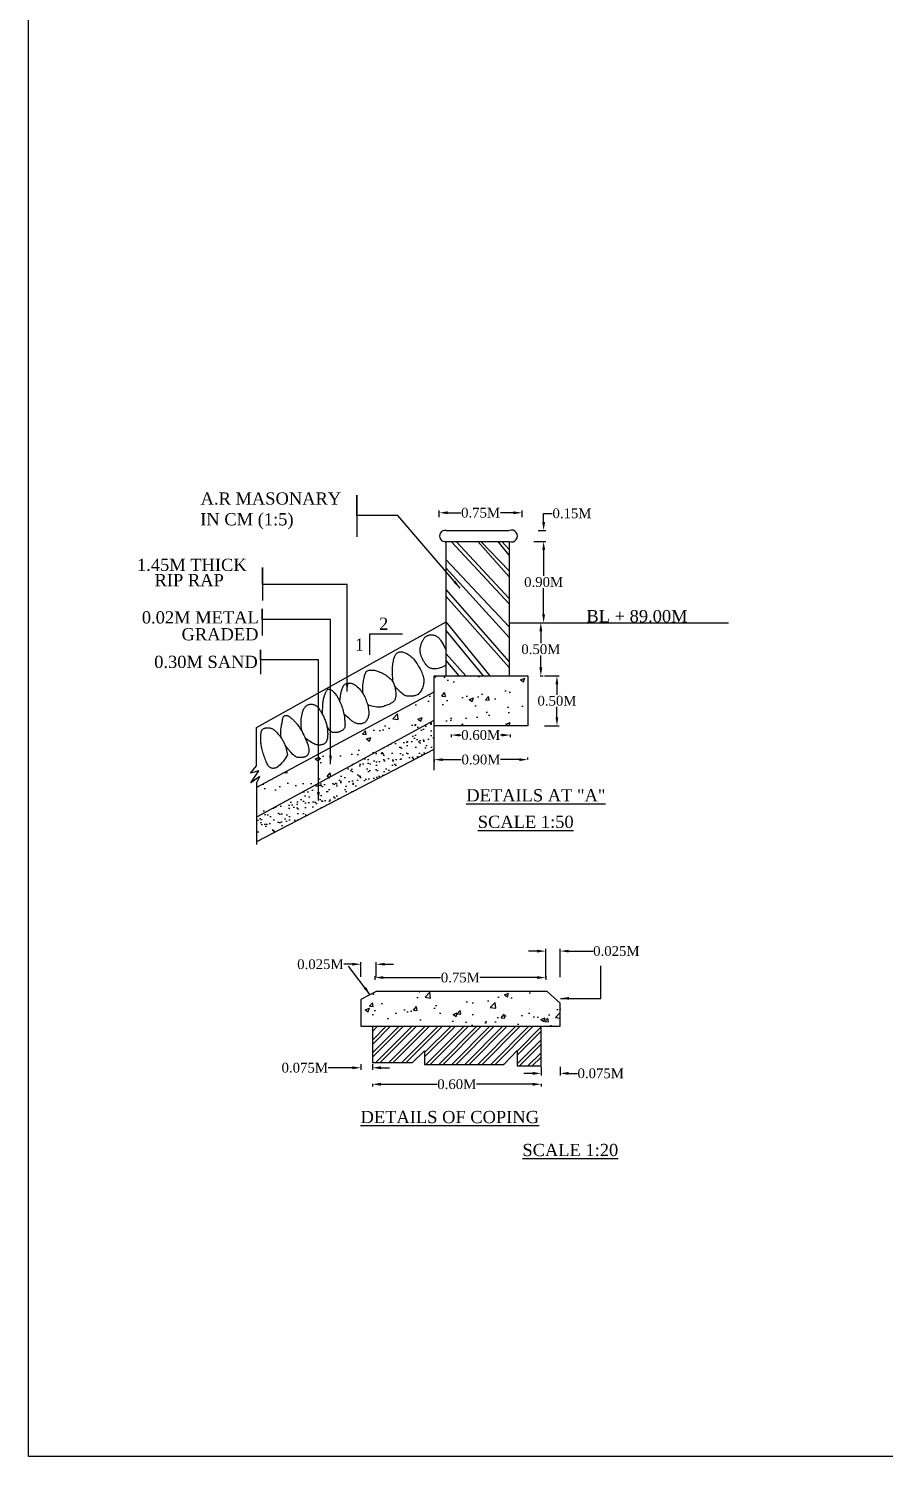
# Model space of a CAD drawing. Header units: millimetres. Extents: x -1 to 335, y 9 to 243.
# Drawn here: x -1.1 to 69, y 8.9 to 125.8 of the extents above; entities that cross this region are included whole.
import ezdxf

# ---------------------------------------------------------------- set-up
doc = ezdxf.new("R2010")
doc.units = ezdxf.units.MM
doc.header["$MEASUREMENT"] = 0
for name, color, linetype in [('DIM', 5, 'Continuous'), ('DWG.LINE', 10, 'Continuous'), ('HATCH', 2, 'Continuous'), ('TEXT', 7, 'Continuous')]:
    doc.layers.add(name, color=color, linetype=linetype)
doc.layers.add('TITLE', color=7, linetype='Continuous', lineweight=30)
doc.styles.get("Standard").update_dxf_attribs({"font": 'times.ttf', "height": 0.8})
doc.dimstyles.get("Standard").update_dxf_attribs({"dimtxt": 0.8, "dimasz": 0.7, "dimexe": 0.18, "dimexo": 0.0625, "dimgap": 0.09, "dimtad": 0, "dimtih": 1, "dimtoh": 1, "dimdec": 0, "dimzin": 0, "dimdsep": 46, "dimtxsty": 'Standard', "dimcen": 300, "dimclrd": 5, "dimclre": 5, "dimclrt": 4, "dimadec": 0, "dimazin": 0, "dimtfac": 1, "dimtdec": 0, "dimtofl": 0, "dimtmove": 0, "dimatfit": 3, "dimfxl": 0, "dimtolj": 1, "dimtzin": 0, "dimarcsym": 0})

# ---------------------------------------------------------------- blocks, each defined once
blk = doc.blocks.new('*D12')
at = {"layer": 'Defpoints', "color": 0, "ltscale": 0.2}
for p in [(32.13, 65.99), (39.79, 65.94), (39.79, 65.94)]:
    blk.add_point(p, dxfattribs=at)
at = {"layer": 'DIM', "color": 5, "lineweight": -2, "ltscale": 0.2}
for p, q in [((32.13, 65.94), (32.13, 65.76)), ((32.83, 65.94), (34.34, 65.94)), ((39.09, 65.94), (37.57, 65.94)), ((39.79, 65.94), (39.79, 66.12))]:
    blk.add_line(p, q, dxfattribs=at)
at = {"layer": 'DIM', "color": 5, "ltscale": 0.2}
for points in [[(32.83, 66.05), (32.83, 65.82), (32.13, 65.94)], [(39.09, 66.05), (39.09, 65.82), (39.79, 65.94)]]:
    blk.add_solid(points, dxfattribs=at)
at = {"layer": 'DIM', "color": 4, "ltscale": 0.2, "insert": (35.96, 65.94), "char_height": 0.8, "attachment_point": 5}
blk.add_mtext('\\A1;0.90M', dxfattribs=at)
blk = doc.blocks.new('*D13')
at = {"layer": 'Defpoints', "color": 0, "ltscale": 0.2}
for p in [(33.53, 68.06), (38.35, 68.06), (38.35, 67.95)]:
    blk.add_point(p, dxfattribs=at)
at = {"layer": 'DIM', "color": 5, "lineweight": -2, "ltscale": 0.2}
for p, q in [((33.53, 68), (33.53, 67.77)), ((34.23, 67.95), (34.32, 67.95)), ((37.65, 67.95), (37.55, 67.95)), ((38.35, 68), (38.35, 67.77))]:
    blk.add_line(p, q, dxfattribs=at)
at = {"layer": 'DIM', "color": 5, "ltscale": 0.2}
for points in [[(34.23, 68.06), (34.23, 67.83), (33.53, 67.95)], [(37.65, 68.06), (37.65, 67.83), (38.35, 67.95)]]:
    blk.add_solid(points, dxfattribs=at)
at = {"layer": 'DIM', "color": 4, "ltscale": 0.2, "insert": (35.94, 67.95), "char_height": 0.8, "attachment_point": 5}
blk.add_mtext('\\A1;0.60M', dxfattribs=at)
blk = doc.blocks.new('*D14')
at = {"layer": 'Defpoints', "color": 0, "ltscale": 0.2}
for p in [(41.09, 72.79), (42.18, 72.79), (41.09, 68.71)]:
    blk.add_point(p, dxfattribs=at)
at = {"layer": 'DIM', "color": 5, "lineweight": -2, "ltscale": 0.2}
for p, q in [((41.16, 72.79), (42.36, 72.79)), ((42.18, 72.09), (42.18, 71.25)), ((42.18, 69.41), (42.18, 70.25)), ((41.16, 68.71), (42.36, 68.71))]:
    blk.add_line(p, q, dxfattribs=at)
at = {"layer": 'DIM', "color": 5, "ltscale": 0.2}
for points in [[(42.06, 72.09), (42.29, 72.09), (42.18, 72.79)], [(42.06, 69.41), (42.29, 69.41), (42.18, 68.71)]]:
    blk.add_solid(points, dxfattribs=at)
at = {"layer": 'DIM', "color": 4, "ltscale": 0.2, "insert": (42.18, 70.75), "char_height": 0.8, "attachment_point": 5}
blk.add_mtext('\\A1;0.50M', dxfattribs=at)
blk = doc.blocks.new('*D15')
at = {"layer": 'Defpoints', "color": 0, "ltscale": 0.2}
for p in [(40.74, 77.14), (40.86, 77.14), (40.74, 72.79)]:
    blk.add_point(p, dxfattribs=at)
at = {"layer": 'DIM', "color": 5, "lineweight": -2, "ltscale": 0.2}
for p, q in [((40.81, 77.14), (41.04, 77.14)), ((40.86, 76.44), (40.86, 75.47)), ((40.86, 73.49), (40.86, 74.47)), ((40.81, 72.79), (41.04, 72.79))]:
    blk.add_line(p, q, dxfattribs=at)
at = {"layer": 'DIM', "color": 5, "ltscale": 0.2}
for points in [[(40.74, 76.44), (40.98, 76.44), (40.86, 77.14)], [(40.74, 73.49), (40.98, 73.49), (40.86, 72.79)]]:
    blk.add_solid(points, dxfattribs=at)
at = {"layer": 'DIM', "color": 4, "ltscale": 0.2, "insert": (40.86, 74.97), "char_height": 0.8, "attachment_point": 5}
blk.add_mtext('\\A1;0.50M', dxfattribs=at)
blk = doc.blocks.new('*D16')
at = {"layer": 'Defpoints', "color": 0, "ltscale": 0.2}
for p in [(40.92, 83.79), (41.09, 83.79), (40.92, 77.14)]:
    blk.add_point(p, dxfattribs=at)
at = {"layer": 'DIM', "color": 5, "lineweight": -2, "ltscale": 0.2}
for p, q in [((40.99, 83.79), (41.27, 83.79)), ((41.09, 83.09), (41.09, 80.97)), ((41.09, 77.84), (41.09, 79.97)), ((40.99, 77.14), (41.27, 77.14))]:
    blk.add_line(p, q, dxfattribs=at)
at = {"layer": 'DIM', "color": 5, "ltscale": 0.2}
for points in [[(40.97, 83.09), (41.21, 83.09), (41.09, 83.79)], [(40.97, 77.84), (41.21, 77.84), (41.09, 77.14)]]:
    blk.add_solid(points, dxfattribs=at)
at = {"layer": 'DIM', "color": 4, "ltscale": 0.2, "insert": (41.09, 80.47), "char_height": 0.8, "attachment_point": 5}
blk.add_mtext('\\A1;0.90M', dxfattribs=at)
blk = doc.blocks.new('*D17')
at = {"layer": 'Defpoints', "color": 0, "ltscale": 0.2}
for p in [(40.57, 84.69), (41.09, 84.69), (40.22, 83.79)]:
    blk.add_point(p, dxfattribs=at)
at = {"layer": 'DIM', "color": 5, "lineweight": -2, "ltscale": 0.2}
for p, q in [((41.09, 85.39), (41.09, 86.09)), ((41.09, 86.09), (41.79, 86.09)), ((40.63, 84.69), (41.27, 84.69)), ((40.28, 83.79), (41.27, 83.79)), ((41.09, 83.09), (41.09, 82.39))]:
    blk.add_line(p, q, dxfattribs=at)
at = {"layer": 'DIM', "color": 5, "ltscale": 0.2}
for points in [[(40.97, 85.39), (41.21, 85.39), (41.09, 84.69)], [(40.97, 83.09), (41.21, 83.09), (41.09, 83.79)]]:
    blk.add_solid(points, dxfattribs=at)
at = {"layer": 'DIM', "color": 4, "ltscale": 0.2, "insert": (43.41, 86.09), "char_height": 0.8, "attachment_point": 5}
blk.add_mtext('\\A1;0.15M', dxfattribs=at)
blk = doc.blocks.new('*D18')
at = {"layer": 'Defpoints', "color": 0, "ltscale": 0.2}
for p in [(32.54, 85.73), (39.32, 86.14), (39.32, 85.73)]:
    blk.add_point(p, dxfattribs=at)
at = {"layer": 'DIM', "color": 5, "lineweight": -2, "ltscale": 0.2}
for p, q in [((32.54, 85.79), (32.54, 86.32)), ((33.24, 86.14), (34.32, 86.14)), ((38.62, 86.14), (37.55, 86.14)), ((39.32, 85.79), (39.32, 86.32))]:
    blk.add_line(p, q, dxfattribs=at)
at = {"layer": 'DIM', "color": 5, "ltscale": 0.2}
for points in [[(33.24, 86.26), (33.24, 86.03), (32.54, 86.14)], [(38.62, 86.26), (38.62, 86.03), (39.32, 86.14)]]:
    blk.add_solid(points, dxfattribs=at)
at = {"layer": 'DIM', "color": 4, "ltscale": 0.2, "insert": (35.93, 86.14), "char_height": 0.8, "attachment_point": 5}
blk.add_mtext('\\A1;0.75M', dxfattribs=at)
blk = doc.blocks.new('*D19')
at = {"layer": 'Defpoints', "color": 0, "ltscale": 0.2}
for p in [(27.28, 48.27), (41.26, 48.27), (41.26, 48.1)]:
    blk.add_point(p, dxfattribs=at)
at = {"layer": 'DIM', "color": 5, "lineweight": -2, "ltscale": 0.2}
for p, q in [((27.28, 48.21), (27.28, 47.92)), ((27.98, 48.1), (32.65, 48.1)), ((40.56, 48.1), (35.88, 48.1)), ((41.26, 48.21), (41.26, 47.92))]:
    blk.add_line(p, q, dxfattribs=at)
at = {"layer": 'DIM', "color": 5, "ltscale": 0.2}
for points in [[(27.98, 48.22), (27.98, 47.99), (27.28, 48.1)], [(40.56, 48.22), (40.56, 47.99), (41.26, 48.1)]]:
    blk.add_solid(points, dxfattribs=at)
at = {"layer": 'DIM', "color": 4, "ltscale": 0.2, "insert": (34.27, 48.1), "char_height": 0.8, "attachment_point": 5}
blk.add_mtext('\\A1;0.75M', dxfattribs=at)
blk = doc.blocks.new('*D20')
at = {"layer": 'Defpoints', "color": 0, "ltscale": 0.2}
for p in [(26.13, 49.19), (26.13, 48.1), (27.39, 48.1)]:
    blk.add_point(p, dxfattribs=at)
at = {"layer": 'DIM', "color": 5, "lineweight": -2, "ltscale": 0.2}
for p, q in [((25.43, 49.19), (24.73, 49.19)), ((26.13, 48.16), (26.13, 49.37)), ((27.39, 48.16), (27.39, 49.37)), ((28.09, 49.19), (28.79, 49.19))]:
    blk.add_line(p, q, dxfattribs=at)
at = {"layer": 'DIM', "color": 5, "ltscale": 0.2}
for points in [[(25.43, 49.31), (25.43, 49.08), (26.13, 49.19)], [(28.09, 49.31), (28.09, 49.08), (27.39, 49.19)]]:
    blk.add_solid(points, dxfattribs=at)
at = {"layer": 'DIM', "color": 4, "ltscale": 0.2, "insert": (22.82, 49.19), "char_height": 0.8, "attachment_point": 5}
blk.add_mtext('\\A1;0.025M', dxfattribs=at)
blk = doc.blocks.new('*D21')
at = {"layer": 'Defpoints', "color": 0, "ltscale": 0.2}
for p in [(41.26, 50.27), (41.26, 48.08), (42.45, 48.08)]:
    blk.add_point(p, dxfattribs=at)
at = {"layer": 'DIM', "color": 5, "lineweight": -2, "ltscale": 0.2}
for p, q in [((40.56, 50.27), (39.86, 50.27)), ((41.26, 48.14), (41.26, 50.45)), ((42.45, 48.14), (42.45, 50.45)), ((43.15, 50.27), (45.13, 50.27))]:
    blk.add_line(p, q, dxfattribs=at)
at = {"layer": 'DIM', "color": 5, "ltscale": 0.2}
for points in [[(40.56, 50.38), (40.56, 50.15), (41.26, 50.27)], [(43.15, 50.38), (43.15, 50.15), (42.45, 50.27)]]:
    blk.add_solid(points, dxfattribs=at)
at = {"layer": 'DIM', "color": 4, "ltscale": 0.2, "insert": (47.04, 50.27), "char_height": 0.8, "attachment_point": 5}
blk.add_mtext('\\A1;0.025M', dxfattribs=at)
blk = doc.blocks.new('*D22')
at = {"layer": 'Defpoints', "color": 0, "ltscale": 0.2}
for p in [(27.08, 39.48), (40.88, 39.48), (40.88, 39.37)]:
    blk.add_point(p, dxfattribs=at)
at = {"layer": 'DIM', "color": 5, "lineweight": -2, "ltscale": 0.2}
for p, q in [((27.08, 39.41), (27.08, 39.19)), ((27.78, 39.37), (32.37, 39.37)), ((40.18, 39.37), (35.6, 39.37)), ((40.88, 39.41), (40.88, 39.19))]:
    blk.add_line(p, q, dxfattribs=at)
at = {"layer": 'DIM', "color": 5, "ltscale": 0.2}
for points in [[(27.78, 39.49), (27.78, 39.25), (27.08, 39.37)], [(40.18, 39.49), (40.18, 39.25), (40.88, 39.37)]]:
    blk.add_solid(points, dxfattribs=at)
at = {"layer": 'DIM', "color": 4, "ltscale": 0.2, "insert": (33.98, 39.37), "char_height": 0.8, "attachment_point": 5}
blk.add_mtext('\\A1;0.60M', dxfattribs=at)
blk = doc.blocks.new('*D23')
at = {"layer": 'Defpoints', "color": 0, "ltscale": 0.2}
for p in [(26.13, 41.08), (27.08, 41.08), (27.08, 40.72)]:
    blk.add_point(p, dxfattribs=at)
at = {"layer": 'DIM', "color": 5, "lineweight": -2, "ltscale": 0.2}
for p, q in [((26.13, 41.02), (26.13, 40.54)), ((27.08, 41.02), (27.08, 40.54)), ((25.43, 40.72), (23.45, 40.72)), ((27.78, 40.72), (28.48, 40.72))]:
    blk.add_line(p, q, dxfattribs=at)
at = {"layer": 'DIM', "color": 5, "ltscale": 0.2}
for points in [[(25.43, 40.84), (25.43, 40.6), (26.13, 40.72)], [(27.78, 40.84), (27.78, 40.6), (27.08, 40.72)]]:
    blk.add_solid(points, dxfattribs=at)
at = {"layer": 'DIM', "color": 4, "ltscale": 0.2, "insert": (21.54, 40.72), "char_height": 0.8, "attachment_point": 5}
blk.add_mtext('\\A1;0.075M', dxfattribs=at)
blk = doc.blocks.new('*D24')
at = {"layer": 'Defpoints', "color": 0, "ltscale": 0.2}
for p in [(40.88, 40.87), (42.45, 40.87), (42.45, 40.26)]:
    blk.add_point(p, dxfattribs=at)
at = {"layer": 'DIM', "color": 5, "lineweight": -2, "ltscale": 0.2}
for p, q in [((40.18, 40.26), (39.48, 40.26)), ((40.88, 40.81), (40.88, 40.08)), ((42.45, 40.81), (42.45, 40.08)), ((43.15, 40.26), (43.85, 40.26))]:
    blk.add_line(p, q, dxfattribs=at)
at = {"layer": 'DIM', "color": 5, "ltscale": 0.2}
for points in [[(40.18, 40.38), (40.18, 40.14), (40.88, 40.26)], [(43.15, 40.38), (43.15, 40.14), (42.45, 40.26)]]:
    blk.add_solid(points, dxfattribs=at)
at = {"layer": 'DIM', "color": 4, "ltscale": 0.2, "insert": (45.76, 40.26), "char_height": 0.8, "attachment_point": 5}
blk.add_mtext('\\A1;0.075M', dxfattribs=at)

msp = doc.modelspace()

# ---------------------------------------------------------------- hatches: boundary and pattern name
at = {"layer": 'HATCH', "ltscale": 0.2}
h = msp.add_hatch(dxfattribs=at)
h.set_pattern_fill('AR-CONC', color=256, scale=0.5, style=0)
h.paths.add_polyline_path([(32.13, 69.18), (32.13, 71.49), (17.62, 63.69), (17.62, 61.27)])
h.paths.add_polyline_path([(39.79, 72.79), (32.13, 72.79), (32.13, 68.71), (39.79, 68.71)])
h = msp.add_hatch(dxfattribs=at)
h.set_pattern_fill('AR-SAND', color=256, scale=0.5, style=0)
h.paths.add_polyline_path([(32.13, 69.18), (17.62, 61.27), (17.62, 59.25), (32.13, 66.79)])
h = msp.add_hatch(dxfattribs=at)
h.set_pattern_fill('AR-CONC', color=256, scale=0.5, style=0)
h.paths.add_polyline_path([(41.37, 46.96), (27.39, 46.96), (26.13, 46.3), (26.13, 44.12), (42.45, 44.12), (42.45, 46.01)])
h = msp.add_hatch(dxfattribs=at)
h.set_pattern_fill('ANSI32', color=256, scale=2, style=0)
h.paths.add_polyline_path([(40.88, 44.12), (27.08, 44.12), (27.08, 41.14), (30.37, 41.14), (31.35, 42.1), (31.35, 41), (37.82, 41), (38.91, 42.14), (38.91, 40.87), (40.88, 40.87)])

# ---------------------------------------------------------------- linework, layer by layer
at = {"layer": 'DIM', "ltscale": 0.2}
for points in [[(25.8, 85.93), (25.8, 87.59), (25.8, 84.16)], [(18.07, 80.26), (18.07, 81.67), (18.07, 78.95)], [(18.05, 77.42), (18.05, 78.29), (18.05, 76.1)], [(17.91, 74.1), (17.91, 74.92), (17.91, 72.92)]]:
    msp.add_lwpolyline(points, dxfattribs=at)
at = {"layer": 'DWG.LINE', "ltscale": 0.2}
for p, q in [((32.12, 72.79), (39.79, 72.79)), ((32.13, 65.08), (32.13, 72.79)), ((39.79, 72.79), (39.79, 68.71)), ((39.79, 68.71), (32.13, 68.71))]:
    msp.add_line(p, q, dxfattribs=at)
for points in [[(33.12, 84.69), (38.27, 84.69)], [(33.12, 72.79), (33.12, 83.79), (38.27, 83.79), (38.27, 72.79)], [(17.6, 68.58), (33.12, 77.22)], [(38.27, 77.14), (56.21, 77.14)], [(29.54, 76.2), (26.84, 76.2), (26.84, 74.52)], [(17.62, 63.69), (32.13, 71.49)], [(17.62, 61.27), (32.13, 69.18)], [(17.62, 58.98), (17.62, 64.07), (17.86, 64.56), (17.13, 64.04), (17.79, 65.01), (17.09, 64.84), (17.6, 65.42), (17.6, 68.58)], [(17.62, 59.25), (32.13, 66.79)], [(26.13, 46.3), (26.13, 44.12), (42.45, 44.12), (42.45, 46.01), (41.37, 46.96), (27.39, 46.96), (26.13, 46.3)], [(27.08, 44.12), (27.08, 41.14), (30.37, 41.14), (31.35, 42.1), (31.35, 41), (37.82, 41), (38.91, 42.14), (38.91, 40.87), (40.88, 40.87), (40.88, 44.12)]]:
    msp.add_lwpolyline(points, dxfattribs=at)
for centre, radius, start, end in [((33.02, 84.24), 0.457, 77.4797, 282.5203), ((38.46, 84.24), 0.484, 247.2058, 112.7942)]:
    msp.add_arc(centre, radius, start, end, dxfattribs=at)
at = {"layer": 'HATCH', "ltscale": 0.2}
for points in [[(38.27, 78.69), (33.51, 83.79)], [(38.27, 79.12), (33.93, 83.79)], [(38.27, 80.9), (35.7, 83.79)], [(38.27, 81.38), (35.96, 83.79)], [(38.27, 82.68), (37.37, 83.79)], [(38.27, 83.14), (37.67, 83.79)], [(38.27, 76.8), (33.12, 82.3)], [(38.27, 75.93), (33.12, 81.62)], [(38.27, 73.97), (33.12, 79.86)], [(38.27, 73.49), (33.12, 79.29)], [(36.72, 72.79), (33.12, 77.22)], [(33.12, 73.66), (32.98, 73.59), (32.85, 73.53), (32.74, 73.48), (32.63, 73.44), (32.53, 73.42), (32.45, 73.4), (32.36, 73.38), (32.28, 73.37), (32.21, 73.37), (32.13, 73.37), (32.06, 73.37), (31.99, 73.38), (31.93, 73.39), (31.87, 73.4), (31.81, 73.42), (31.75, 73.45), (31.69, 73.48), (31.64, 73.52), (31.59, 73.56), (31.55, 73.61), (31.5, 73.66), (31.46, 73.71), (31.42, 73.77), (31.38, 73.83), (31.34, 73.88), (31.3, 73.94), (31.27, 74), (31.24, 74.06), (31.2, 74.12), (31.17, 74.18), (31.15, 74.24), (31.12, 74.29), (31.1, 74.35), (31.08, 74.41), (31.06, 74.47), (31.04, 74.52), (31.02, 74.58), (31.01, 74.63), (31, 74.69), (30.99, 74.75), (30.99, 74.8), (30.98, 74.86), (30.98, 74.92), (30.98, 74.97), (30.99, 75.03), (30.99, 75.09), (31, 75.14), (31.01, 75.2), (31.03, 75.26), (31.04, 75.31), (31.06, 75.37), (31.08, 75.42), (31.1, 75.47), (31.12, 75.53), (31.15, 75.58), (31.17, 75.63), (31.2, 75.68), (31.22, 75.73), (31.25, 75.78), (31.28, 75.82), (31.31, 75.87), (31.34, 75.91), (31.37, 75.95), (31.41, 75.99), (31.45, 76.02), (31.5, 76.05), (31.55, 76.07), (31.59, 76.1), (31.65, 76.11), (31.7, 76.13), (31.75, 76.14), (31.81, 76.15), (31.86, 76.15), (31.92, 76.15), (31.97, 76.15), (32.02, 76.14), (32.08, 76.13), (32.13, 76.12), (32.18, 76.11), (32.22, 76.09), (32.27, 76.07), (32.32, 76.05), (32.36, 76.02), (32.4, 75.99), (32.44, 75.96), (32.48, 75.93), (32.53, 75.88), (32.57, 75.83), (32.61, 75.78), (32.66, 75.71), (32.71, 75.63), (32.77, 75.54), (32.84, 75.42), (32.92, 75.28), (33.01, 75.1), (33.12, 74.9)], [(36.18, 72.79), (33.12, 76.52)], [(28.76, 72.3), (28.74, 72.59), (28.73, 72.85), (28.72, 73.07), (28.72, 73.25), (28.72, 73.42), (28.73, 73.56), (28.74, 73.68), (28.76, 73.79), (28.77, 73.9), (28.79, 74), (28.81, 74.09), (28.83, 74.18), (28.85, 74.26), (28.88, 74.33), (28.91, 74.4), (28.94, 74.46), (28.97, 74.51), (29, 74.56), (29.03, 74.6), (29.07, 74.64), (29.1, 74.67), (29.14, 74.69), (29.18, 74.72), (29.23, 74.74), (29.27, 74.75), (29.32, 74.76), (29.37, 74.77), (29.42, 74.77), (29.48, 74.77), (29.54, 74.76), (29.61, 74.74), (29.68, 74.72), (29.75, 74.69), (29.82, 74.66), (29.9, 74.62), (29.98, 74.57), (30.07, 74.52), (30.15, 74.46), (30.23, 74.39), (30.31, 74.32), (30.38, 74.24), (30.46, 74.15), (30.53, 74.07), (30.6, 73.97), (30.66, 73.88), (30.73, 73.78), (30.79, 73.67), (30.86, 73.57), (30.92, 73.46), (30.98, 73.36), (31.03, 73.25), (31.09, 73.14), (31.13, 73.04), (31.18, 72.93), (31.21, 72.83), (31.24, 72.73), (31.27, 72.63), (31.28, 72.54), (31.29, 72.44), (31.29, 72.35), (31.29, 72.26), (31.27, 72.17), (31.26, 72.08), (31.23, 71.99), (31.2, 71.89), (31.17, 71.8), (31.13, 71.71), (31.09, 71.62), (31.04, 71.54), (30.99, 71.47), (30.93, 71.4), (30.87, 71.34), (30.81, 71.28), (30.74, 71.24), (30.68, 71.21), (30.61, 71.18), (30.54, 71.16), (30.47, 71.15), (30.4, 71.13), (30.33, 71.13), (30.26, 71.12), (30.19, 71.12), (30.12, 71.12), (30.05, 71.12), (29.99, 71.13), (29.92, 71.14), (29.85, 71.15), (29.79, 71.17), (29.72, 71.2), (29.65, 71.24), (29.57, 71.29), (29.48, 71.37), (29.37, 71.47), (29.24, 71.6), (29.08, 71.77), (28.89, 71.98)], [(34.72, 72.79), (33.12, 74.59)], [(34.17, 72.79), (33.12, 74.06)], [(26.31, 71.32), (26.3, 71.55), (26.29, 71.74), (26.29, 71.91), (26.3, 72.06), (26.32, 72.2), (26.34, 72.31), (26.36, 72.42), (26.38, 72.52), (26.4, 72.62), (26.42, 72.71), (26.44, 72.8), (26.46, 72.88), (26.49, 72.96), (26.51, 73.02), (26.55, 73.08), (26.58, 73.14), (26.63, 73.18), (26.68, 73.21), (26.73, 73.24), (26.79, 73.26), (26.85, 73.27), (26.92, 73.27), (27, 73.27), (27.07, 73.27), (27.15, 73.26), (27.24, 73.25), (27.32, 73.23), (27.41, 73.21), (27.5, 73.18), (27.6, 73.15), (27.69, 73.11), (27.79, 73.06), (27.89, 73.02), (27.99, 72.96), (28.09, 72.9), (28.19, 72.84), (28.28, 72.78), (28.37, 72.71), (28.46, 72.64), (28.53, 72.58), (28.6, 72.51), (28.66, 72.44), (28.71, 72.37), (28.76, 72.3), (28.8, 72.22), (28.83, 72.14), (28.86, 72.06), (28.89, 71.98), (28.91, 71.89), (28.94, 71.8), (28.95, 71.71), (28.97, 71.62), (28.98, 71.53), (28.99, 71.44), (28.99, 71.35), (29, 71.27), (28.99, 71.19), (28.99, 71.12), (28.98, 71.05), (28.97, 70.99), (28.95, 70.93), (28.93, 70.87), (28.91, 70.82), (28.88, 70.78), (28.85, 70.74), (28.81, 70.7), (28.77, 70.66), (28.73, 70.62), (28.68, 70.59), (28.62, 70.56), (28.56, 70.53), (28.49, 70.49), (28.42, 70.46), (28.34, 70.43), (28.26, 70.39), (28.18, 70.36), (28.09, 70.33), (28, 70.3), (27.92, 70.27), (27.83, 70.25), (27.74, 70.23), (27.65, 70.22), (27.55, 70.22), (27.44, 70.23), (27.3, 70.25), (27.13, 70.29), (26.93, 70.34), (26.69, 70.41)], [(22.99, 69.63), (23, 69.83), (23, 70.01), (23.01, 70.17), (23.01, 70.31), (23.02, 70.44), (23.03, 70.55), (23.04, 70.65), (23.05, 70.74), (23.07, 70.83), (23.08, 70.92), (23.1, 71), (23.13, 71.07), (23.15, 71.15), (23.17, 71.21), (23.2, 71.28), (23.22, 71.34), (23.24, 71.41), (23.27, 71.46), (23.29, 71.52), (23.31, 71.57), (23.34, 71.61), (23.37, 71.65), (23.4, 71.68), (23.43, 71.7), (23.47, 71.71), (23.51, 71.71), (23.56, 71.7), (23.61, 71.69), (23.67, 71.66), (23.72, 71.63), (23.78, 71.59), (23.83, 71.54), (23.89, 71.49), (23.95, 71.43), (24.01, 71.36), (24.06, 71.29), (24.12, 71.21), (24.18, 71.12), (24.23, 71.03), (24.29, 70.93), (24.34, 70.83), (24.39, 70.73), (24.44, 70.62), (24.49, 70.5), (24.54, 70.39), (24.58, 70.27), (24.62, 70.15), (24.65, 70.03), (24.68, 69.91), (24.71, 69.79), (24.74, 69.67), (24.76, 69.55), (24.78, 69.44), (24.79, 69.33), (24.8, 69.23), (24.81, 69.13), (24.82, 69.04), (24.83, 68.95), (24.83, 68.87), (24.84, 68.8), (24.83, 68.73), (24.83, 68.67), (24.82, 68.62), (24.81, 68.57), (24.79, 68.52), (24.77, 68.48), (24.74, 68.45), (24.72, 68.41), (24.69, 68.39), (24.65, 68.36), (24.62, 68.33), (24.58, 68.31), (24.53, 68.29), (24.49, 68.26), (24.45, 68.24), (24.4, 68.22), (24.35, 68.21), (24.31, 68.19), (24.26, 68.18), (24.21, 68.17), (24.16, 68.16), (24.11, 68.16), (24.07, 68.16), (24.02, 68.16), (23.98, 68.16), (23.93, 68.16), (23.89, 68.17), (23.85, 68.17), (23.81, 68.17), (23.77, 68.18), (23.72, 68.2), (23.67, 68.24), (23.61, 68.3), (23.54, 68.39), (23.45, 68.51), (23.35, 68.68)], [(24.42, 70.67), (24.44, 70.92), (24.46, 71.13), (24.49, 71.3), (24.52, 71.44), (24.54, 71.56), (24.57, 71.65), (24.6, 71.73), (24.63, 71.8), (24.66, 71.86), (24.69, 71.92), (24.72, 71.97), (24.75, 72.02), (24.79, 72.06), (24.83, 72.1), (24.87, 72.13), (24.92, 72.16), (24.98, 72.18), (25.04, 72.2), (25.11, 72.21), (25.18, 72.21), (25.26, 72.2), (25.34, 72.19), (25.42, 72.16), (25.51, 72.13), (25.59, 72.08), (25.68, 72.03), (25.76, 71.97), (25.84, 71.9), (25.93, 71.82), (26.01, 71.74), (26.08, 71.65), (26.15, 71.56), (26.22, 71.47), (26.28, 71.37), (26.34, 71.27), (26.4, 71.17), (26.45, 71.07), (26.5, 70.96), (26.54, 70.86), (26.58, 70.75), (26.62, 70.64), (26.66, 70.53), (26.69, 70.41), (26.72, 70.3), (26.74, 70.19), (26.76, 70.08), (26.77, 69.98), (26.78, 69.88), (26.79, 69.78), (26.78, 69.69), (26.78, 69.6), (26.76, 69.52), (26.74, 69.44), (26.72, 69.37), (26.69, 69.3), (26.66, 69.24), (26.63, 69.18), (26.59, 69.12), (26.55, 69.08), (26.5, 69.03), (26.45, 68.99), (26.4, 68.96), (26.35, 68.93), (26.3, 68.91), (26.24, 68.89), (26.19, 68.88), (26.13, 68.87), (26.07, 68.86), (26.01, 68.86), (25.96, 68.87), (25.9, 68.87), (25.85, 68.88), (25.79, 68.89), (25.74, 68.91), (25.7, 68.93), (25.65, 68.95), (25.6, 68.97), (25.56, 69), (25.51, 69.03), (25.47, 69.06), (25.42, 69.09), (25.37, 69.13), (25.31, 69.18), (25.24, 69.24), (25.15, 69.32), (25.04, 69.41), (24.9, 69.53), (24.74, 69.67)], [(21.32, 68.23), (21.27, 68.48), (21.25, 68.7), (21.24, 68.89), (21.24, 69.05), (21.25, 69.18), (21.26, 69.3), (21.28, 69.4), (21.3, 69.49), (21.31, 69.57), (21.33, 69.64), (21.34, 69.71), (21.35, 69.77), (21.36, 69.82), (21.37, 69.87), (21.39, 69.92), (21.41, 69.97), (21.43, 70.02), (21.45, 70.07), (21.48, 70.12), (21.51, 70.17), (21.55, 70.21), (21.58, 70.25), (21.62, 70.29), (21.66, 70.33), (21.7, 70.36), (21.74, 70.39), (21.78, 70.41), (21.82, 70.43), (21.86, 70.44), (21.91, 70.46), (21.95, 70.47), (21.99, 70.47), (22.04, 70.48), (22.08, 70.48), (22.12, 70.47), (22.16, 70.47), (22.21, 70.46), (22.25, 70.45), (22.29, 70.44), (22.33, 70.42), (22.38, 70.4), (22.42, 70.38), (22.46, 70.36), (22.5, 70.33), (22.54, 70.3), (22.58, 70.26), (22.61, 70.23), (22.65, 70.19), (22.68, 70.14), (22.72, 70.1), (22.75, 70.05), (22.78, 70), (22.82, 69.94), (22.85, 69.88), (22.89, 69.81), (22.93, 69.75), (22.97, 69.67), (23.01, 69.59), (23.05, 69.51), (23.09, 69.43), (23.13, 69.34), (23.17, 69.26), (23.21, 69.17), (23.24, 69.09), (23.27, 69.01), (23.29, 68.92), (23.32, 68.84), (23.34, 68.76), (23.35, 68.68), (23.37, 68.59), (23.38, 68.51), (23.39, 68.42), (23.4, 68.34), (23.41, 68.25), (23.41, 68.16), (23.42, 68.07), (23.42, 67.99), (23.41, 67.9), (23.41, 67.82), (23.4, 67.74), (23.39, 67.67), (23.37, 67.6), (23.36, 67.54), (23.33, 67.48), (23.31, 67.42), (23.28, 67.37), (23.25, 67.33), (23.21, 67.29), (23.18, 67.26), (23.14, 67.23), (23.09, 67.2), (23.05, 67.18), (23, 67.17), (22.95, 67.15), (22.9, 67.14), (22.85, 67.14), (22.79, 67.13), (22.74, 67.13), (22.68, 67.13), (22.62, 67.14), (22.57, 67.14), (22.51, 67.16), (22.44, 67.17), (22.38, 67.19), (22.32, 67.22), (22.25, 67.25), (22.17, 67.29), (22.08, 67.34), (21.98, 67.41), (21.87, 67.49), (21.73, 67.58), (21.57, 67.7)], [(19.61, 67.72), (19.59, 67.92), (19.58, 68.1), (19.59, 68.27), (19.59, 68.42), (19.61, 68.55), (19.63, 68.67), (19.65, 68.78), (19.67, 68.88), (19.68, 68.96), (19.7, 69.04), (19.71, 69.11), (19.72, 69.18), (19.73, 69.24), (19.74, 69.29), (19.75, 69.33), (19.76, 69.37), (19.78, 69.41), (19.79, 69.44), (19.81, 69.47), (19.83, 69.49), (19.85, 69.51), (19.87, 69.53), (19.9, 69.54), (19.92, 69.55), (19.95, 69.56), (19.98, 69.56), (20.01, 69.56), (20.05, 69.56), (20.08, 69.55), (20.12, 69.54), (20.15, 69.52), (20.19, 69.51), (20.23, 69.48), (20.27, 69.46), (20.31, 69.43), (20.35, 69.4), (20.39, 69.37), (20.43, 69.34), (20.46, 69.31), (20.5, 69.28), (20.54, 69.25), (20.57, 69.21), (20.61, 69.18), (20.64, 69.14), (20.68, 69.1), (20.72, 69.06), (20.77, 69.01), (20.81, 68.96), (20.86, 68.9), (20.92, 68.83), (20.98, 68.75), (21.04, 68.67), (21.11, 68.57), (21.17, 68.47), (21.24, 68.35), (21.32, 68.23), (21.39, 68.09), (21.47, 67.94), (21.54, 67.78), (21.61, 67.62), (21.67, 67.47), (21.73, 67.32), (21.78, 67.18), (21.82, 67.05), (21.85, 66.93), (21.87, 66.83), (21.88, 66.75), (21.88, 66.67), (21.88, 66.61), (21.87, 66.55), (21.85, 66.5), (21.84, 66.46), (21.82, 66.41), (21.8, 66.38), (21.78, 66.34), (21.76, 66.31), (21.74, 66.28), (21.71, 66.25), (21.68, 66.23), (21.66, 66.21), (21.63, 66.19), (21.59, 66.17), (21.56, 66.16), (21.52, 66.15), (21.49, 66.14), (21.45, 66.13), (21.41, 66.12), (21.36, 66.12), (21.32, 66.11), (21.28, 66.11), (21.23, 66.1), (21.19, 66.1), (21.14, 66.1), (21.09, 66.1), (21.04, 66.1), (20.99, 66.1), (20.94, 66.11), (20.87, 66.13), (20.8, 66.17), (20.7, 66.25), (20.57, 66.37), (20.4, 66.54), (20.19, 66.79), (19.93, 67.11)], [(20.14, 66.32), (19.95, 66.04), (19.79, 65.82), (19.65, 65.64), (19.54, 65.51), (19.43, 65.42), (19.34, 65.35), (19.26, 65.3), (19.19, 65.27), (19.12, 65.25), (19.05, 65.23), (18.99, 65.22), (18.93, 65.22), (18.87, 65.23), (18.81, 65.24), (18.76, 65.26), (18.71, 65.28), (18.67, 65.32), (18.62, 65.36), (18.58, 65.4), (18.54, 65.46), (18.51, 65.52), (18.47, 65.6), (18.43, 65.68), (18.39, 65.77), (18.35, 65.87), (18.31, 65.97), (18.27, 66.09), (18.23, 66.2), (18.19, 66.32), (18.15, 66.44), (18.12, 66.55), (18.09, 66.66), (18.06, 66.77), (18.03, 66.87), (18.01, 66.96), (17.99, 67.05), (17.98, 67.14), (17.97, 67.23), (17.96, 67.31), (17.95, 67.39), (17.94, 67.47), (17.94, 67.56), (17.94, 67.64), (17.94, 67.71), (17.94, 67.79), (17.95, 67.86), (17.95, 67.93), (17.96, 68), (17.96, 68.06), (17.97, 68.11), (17.97, 68.17), (17.98, 68.21), (17.99, 68.26), (18.01, 68.29), (18.02, 68.33), (18.04, 68.36), (18.06, 68.39), (18.09, 68.42), (18.12, 68.44), (18.15, 68.46), (18.18, 68.48), (18.22, 68.49), (18.25, 68.51), (18.29, 68.52), (18.33, 68.53), (18.37, 68.53), (18.41, 68.54), (18.45, 68.54), (18.5, 68.54), (18.54, 68.54), (18.58, 68.54), (18.62, 68.54), (18.66, 68.54), (18.69, 68.53), (18.73, 68.52), (18.77, 68.51), (18.81, 68.5), (18.86, 68.48), (18.9, 68.45), (18.95, 68.42), (19, 68.38), (19.06, 68.34), (19.11, 68.29), (19.17, 68.24), (19.23, 68.18), (19.29, 68.12), (19.34, 68.06), (19.4, 68), (19.45, 67.94), (19.5, 67.88), (19.55, 67.81), (19.59, 67.75), (19.63, 67.68), (19.68, 67.62), (19.72, 67.55), (19.76, 67.48), (19.8, 67.41), (19.84, 67.32), (19.89, 67.23), (19.93, 67.11), (19.98, 66.97), (20.03, 66.8), (20.08, 66.58), (20.14, 66.32)]]:
    msp.add_lwpolyline(points, dxfattribs=at)
at = {"layer": 'TITLE', "ltscale": 0.2}
msp.add_lwpolyline([(-1.06, 242.63), (334.72, 242.63), (334.72, 8.91), (-1.06, 8.91)], close=True, dxfattribs=at)

# ---------------------------------------------------------------- texts
at = {"layer": 'TEXT', "ltscale": 0.2}
for s, p in [('A.R MASONARY', (13.02, 86.81)), ('IN CM (1:5)', (12.99, 85.11)), ('1.45M THICK', (7.81, 81.38)), ('RIP RAP', (9.25, 80.13)), ('0.02M METAL', (8.21, 77.08)), ('2', (27.62, 76.56)), ('BL + 89.00M', (44.59, 77.18)), ('GRADED', (11.46, 75.7)), ('1', (25.64, 74.85)), ('0.30M SAND', (9.22, 73.44))]:
    msp.add_text(s, height=1, dxfattribs=at).set_placement(p)
at = {"layer": 'TITLE', "ltscale": 0.2}
for s, p in [('%%UDETAILS AT "A"', (34.76, 62.52)), ('%%USCALE 1:50', (35.7, 60.35)), ('%%UDETAILS OF COPING', (26.11, 36.19)), ('%%USCALE 1:20', (39.35, 33.49))]:
    msp.add_text(s, height=1, dxfattribs=at).set_placement(p)

# ---------------------------------------------------------------- dimensions: what is measured, and where the dimension line sits
at = {"layer": 'DIM', "ltscale": 0.2}
for base, p1, p2, text, picture, middle in [((39.32, 86.14), (32.54, 85.73), (39.32, 85.73), '0.75M', '*D18', (35.93, 86.14)), ((38.35, 67.95), (33.53, 68.06), (38.35, 68.06), '0.60M', '*D13', (35.94, 67.95)), ((39.79, 65.94), (32.13, 65.99), (39.79, 65.94), '0.90M', '*D12', (35.96, 65.94)), ((26.13, 49.19), (27.39, 48.1), (26.13, 48.1), '0.025M', '*D20', (22.82, 49.19))]:
    dim = msp.add_linear_dim(base=base, p1=p1, p2=p2, text=text, dimstyle='Standard', dxfattribs=at)
    dim.commit()
    dim.dimension.update_dxf_attribs({"geometry": picture, "text_midpoint": middle})
for base, p1, p2, text, picture, middle in [((41.09, 84.69), (40.22, 83.79), (40.57, 84.69), '0.15M', '*D17', (43.41, 86.09)), ((42.18, 72.79), (41.09, 68.71), (41.09, 72.79), '0.50M', '*D14', (42.18, 70.75))]:
    dim = msp.add_linear_dim(base=base, p1=p1, p2=p2, angle=90, text=text, dimstyle='Standard', dxfattribs=at)
    dim.commit()
    dim.dimension.update_dxf_attribs({"geometry": picture, "text_midpoint": middle})
for p1, p2, distance, text, picture, middle in [((40.92, 77.14), (40.92, 83.79), -0.17, '0.90M', '*D16', (41.09, 80.47)), ((40.74, 72.79), (40.74, 77.14), -0.12, '0.50M', '*D15', (40.86, 74.97)), ((27.28, 48.27), (41.26, 48.27), -0.17, '0.75M', '*D19', (34.27, 48.1)), ((27.08, 39.48), (40.88, 39.48), -0.11, '0.60M', '*D22', (33.98, 39.37)), ((40.88, 40.87), (42.45, 40.87), -0.61, '0.075M', '*D24', (45.76, 40.26))]:
    dim = msp.add_aligned_dim(p1=p1, p2=p2, distance=distance, text=text, dimstyle='Standard', dxfattribs=at)
    dim.commit()
    dim.dimension.update_dxf_attribs({"geometry": picture, "text_midpoint": middle})
for base, p1, p2, angle, text, picture, middle in [((41.26, 50.27), (42.45, 48.08), (41.26, 48.08), 180, '0.025M', '*D21', (47.04, 50.27)), ((27.08, 40.72), (26.13, 41.08), (27.08, 41.08), 0, '0.075M', '*D23', (21.54, 40.72))]:
    dim = msp.add_linear_dim(base=base, p1=p1, p2=p2, angle=angle, text=text, dimstyle='Standard', dxfattribs=at)
    dim.commit()
    dim.dimension.update_dxf_attribs({"geometry": picture, "text_midpoint": middle, "dimtype": 161})

# ---------------------------------------------------------------- leaders
for points in [[(34.25, 79.97), (29.16, 85.93), (25.8, 85.93)], [(25.01, 71.51), (25.01, 80.26), (18.07, 80.26)], [(23.65, 65.57), (23.65, 77.42), (18.05, 77.42)], [(22.66, 62.59), (22.66, 74.1), (17.91, 74.1)], [(26.89, 46.7), (25.13, 49.03)], [(42.47, 46.4), (45.76, 46.4), (45.76, 49.06)]]:
    msp.add_leader(points, dimstyle='Standard', override={"dimgap": 0.09, "dimtad": 0}, dxfattribs=at)

doc.saveas('drawing.dxf')
